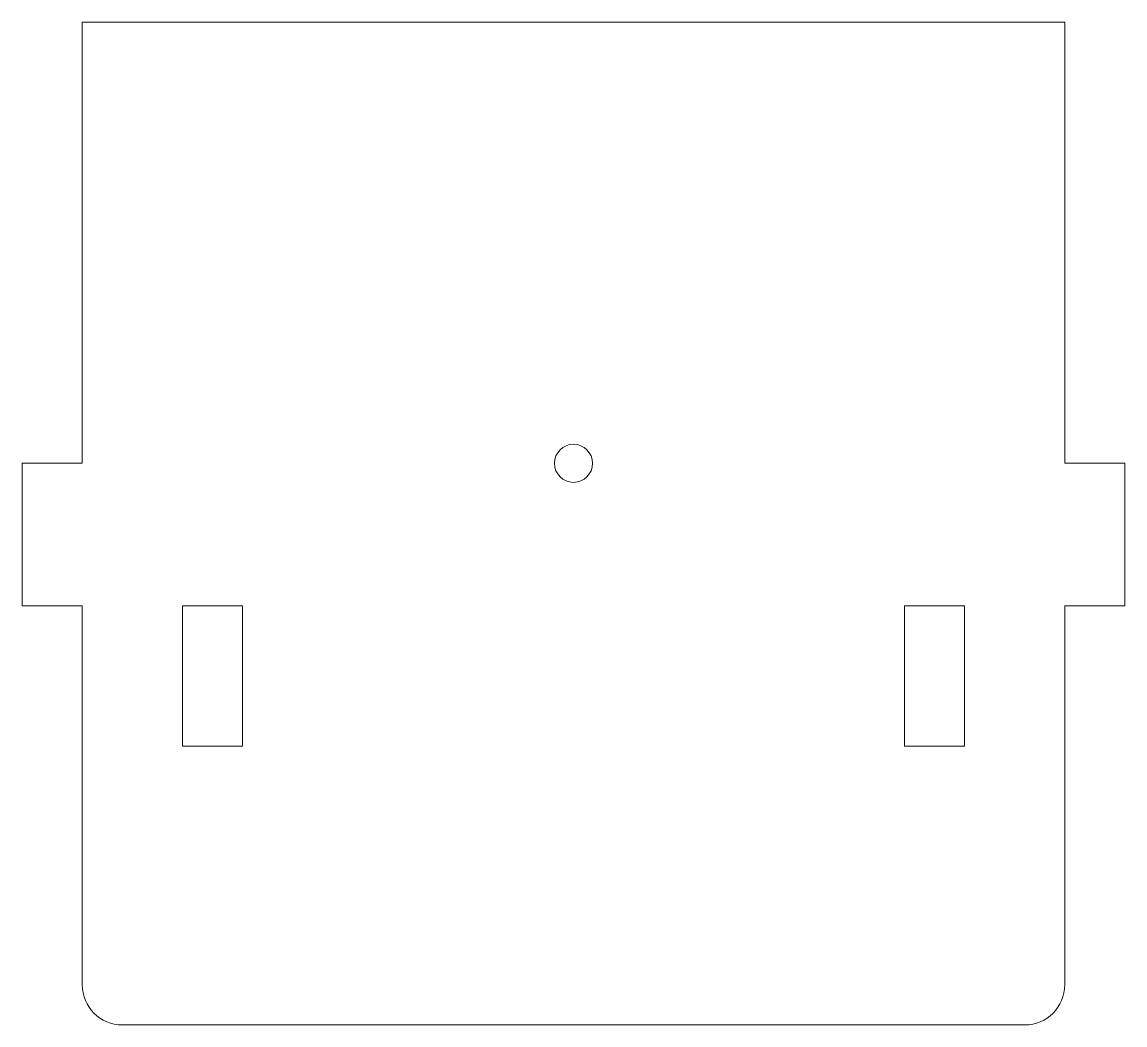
# Model space of a CAD drawing. Header units: millimetres. Extents: x 0 to 55, y 10 to 60.
import ezdxf

# ---------------------------------------------------------------- set-up
doc = ezdxf.new("R2010")
doc.units = ezdxf.units.MM
doc.header["$MEASUREMENT"] = 0
doc.layers.add('Objeto', color=7, linetype='Continuous', lineweight=18)

msp = doc.modelspace()

# ---------------------------------------------------------------- linework, layer by layer
at = {"layer": 'Objeto'}
for p, q in [((3, 38), (3, 60)), ((3, 60), (52, 60)), ((52, 60), (52, 38)), ((0, 30.9), (0, 38)), ((0, 38), (3, 38)), ((52, 38), (55, 38)), ((55, 38), (55, 30.9)), ((3, 30.9), (0, 30.9)), ((3, 12), (3, 30.9)), ((55, 30.9), (52, 30.9)), ((52, 30.9), (52, 12)), ((50, 10), (5, 10))]:
    msp.add_line(p, q, dxfattribs=at)
for points in [[(8, 30.9), (11, 30.9), (11, 23.9), (8, 23.9)], [(44, 30.9), (47, 30.9), (47, 23.9), (44, 23.9)]]:
    msp.add_lwpolyline(points, close=True, dxfattribs=at)
msp.add_circle((27.5, 38), 0.95, dxfattribs=at)
for centre, start, end in [((5, 12), 180, 270), ((50, 12), 270, 0)]:
    msp.add_arc(centre, 2, start, end, dxfattribs=at)

doc.saveas('drawing.dxf')
